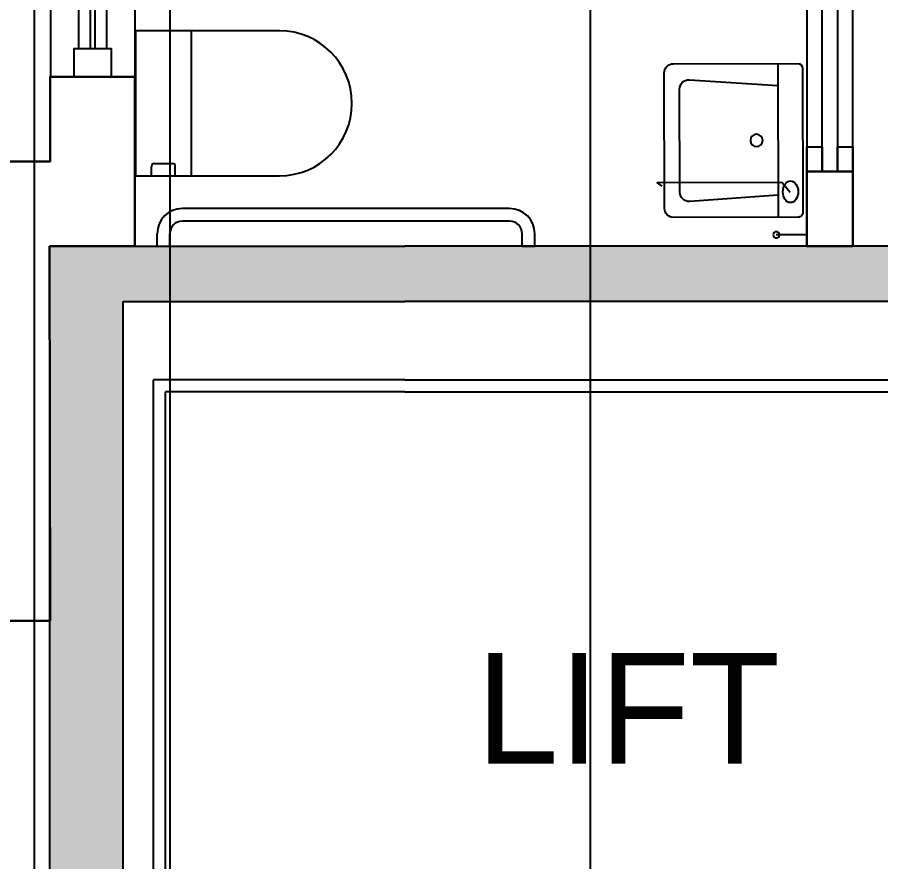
# Model space of a CAD drawing. Header units: millimetres. Extents: x 173236 to 801264, y -94969 to 615039.
# Drawn here: x 636050 to 638395, y 165536 to 167828 of the extents above; entities that cross this region are included whole.
import ezdxf

# ---------------------------------------------------------------- set-up
doc = ezdxf.new("R2010")
doc.units = ezdxf.units.MM
doc.header["$MEASUREMENT"] = 0
doc.header["$PDMODE"] = 2
doc.layers.add('00-Def-points', color=7, linetype='Continuous', plot=False)
for name, color, linetype in [('VOX-A-ANNO-DIMS', 160, 'Continuous'), ('VOX-A-ANNO-GRID-LINE', 254, 'Continuous'), ('VOX-A-ANNO-SECT-LINE', 201, 'Continuous'), ('VOX-A-ANNO-TEXT', 30, 'Continuous'), ('VOX-A-COLUMN-SECT', 210, 'Continuous'), ('VOX-A-ELEV-1-NEAR', 130, 'Continuous'), ('VOX-A-FLOOR-LINE', 253, 'Continuous'), ('VOX-A-FURN-LAYOUT', 93, 'Continuous'), ('VOX-A-STAIRS-STEPS', 140, 'Continuous'), ('VOX-A-WALL-PATT', 233, 'Continuous'), ('VOX-A-WINDOW', 2, 'Continuous'), ('VOX-A-WINDOW-SILL', 55, 'Continuous')]:
    doc.layers.add(name, color=color, linetype=linetype)
doc.layers.add('VOX-A-WALL-SECT', color=1, linetype='Continuous', lineweight=30)
doc.styles.add('1.5 mm Rotis Annotative', font='', dxfattribs={"height": 1.5})
doc.styles.add('3 mm Rotis Annotative', font='', dxfattribs={"height": 3})
doc.styles.get('1.5 mm Rotis Annotative').set_extended_font_data('Rotis Sans Serif')
doc.styles.get('3 mm Rotis Annotative').set_extended_font_data('Rotis Sans Serif')
doc.dimstyles.new('1.5 mm Rotis Annotative', dxfattribs={"dimtxt": 1.5, "dimasz": 1, "dimexe": 1.5, "dimexo": 0, "dimgap": 1, "dimtad": 1, "dimdec": 0, "dimrnd": 5, "dimzin": 0, "dimdsep": 46, "dimtxsty": '1.5 mm Rotis Annotative', "dimblk": 'ARCHTICK', "dimcen": 0.09, "dimdle": 1, "dimadec": 0, "dimazin": 0, "dimtfac": 1, "dimtdec": 0, "dimtofl": 0, "dimtmove": 1, "dimatfit": 3, "dimfxl": 2, "dimfxlon": 1, "dimtolj": 1, "dimtzin": 0, "dimarcsym": 0})

# ---------------------------------------------------------------- blocks, each defined once
blk = doc.blocks.new('dd')
at = {"layer": 'VOX-A-ANNO-GRID-LINE', "transparency": 33554610}
blk.add_line((704415.2, 167519.9), (704415.2, 143590.9), dxfattribs=at)
blk = doc.blocks.new('*U37')
at = {"layer": 'VOX-A-WINDOW'}
for p, q in [((3, 1.5), (20.622, 1.5)), ((3, 0.25), (20.622, 0.25)), ((3, -0.25), (20.622, -0.25)), ((3, -1.5), (20.622, -1.5))]:
    blk.add_line(p, q, dxfattribs=at)
for points in [[(3, 2), (3, -2), (0, -2), (0, 2)], [(23.622, 2), (23.622, -2), (20.622, -2), (20.622, 2)]]:
    blk.add_lwpolyline(points, close=True, dxfattribs=at)
at = {"layer": 'VOX-A-WINDOW-SILL'}
for p, q in [((0, 4.5), (23.622, 4.5)), ((0, -4.5), (23.622, -4.5))]:
    blk.add_line(p, q, dxfattribs=at)
blk = doc.blocks.new('lift-flat-2')
at = {"layer": 'VOX-A-WALL-PATT'}
h = blk.add_hatch(color=256, dxfattribs=at)
h.dxf.hatch_style = 1
h.paths.add_polyline_path([(-39888.7, 660781.1), (-40853.7, 660781.1), (-42953.7, 660781.1), (-42953.7, 660363.6), (-42803.7, 660363.6), (-42803.7, 660631.1), (-40853.7, 660631.1), (-40088.7, 660631.1), (-40088.7, 660246.1), (-40088.7, 658225.1), (-40853.7, 658225.1), (-42803.7, 658225.1), (-42803.7, 658205.1), (-42953.7, 658205.1), (-42953.7, 658075.1), (-40853.7, 658075.1), (-39888.7, 658075.1)])
at = {"layer": 'VOX-A-COLUMN-SECT', "ltscale": 3}
for p, q in [((-39888.7, 658075.1), (-39888.7, 660781.1)), ((-40088.7, 660631.1), (-40088.7, 658225.1)), ((-42803.7, 658225.1), (-40853.7, 658225.1)), ((-40088.7, 658225.1), (-40853.7, 658225.1)), ((-42953.7, 658075.1), (-40853.7, 658075.1)), ((-39888.7, 658075.1), (-40853.7, 658075.1))]:
    blk.add_line(p, q, dxfattribs=at)
at = {"layer": 'VOX-A-FURN-LAYOUT', "ltscale": 3}
for p, q in [((-40171.2, 660208.6), (-40171.2, 658437.6)), ((-40203.7, 660176.1), (-40203.7, 658470.1)), ((-40853.7, 658470.1), (-42603.7, 658470.1)), ((-40853.7, 658470.1), (-40203.7, 658470.1)), ((-40853.7, 658437.6), (-42520.2, 658437.6)), ((-40853.7, 658437.6), (-40171.2, 658437.6))]:
    blk.add_line(p, q, dxfattribs=at)
blk = doc.blocks.new('WC SLIDING DOOR')
at = {"layer": 'VOX-A-FURN-LAYOUT'}
for points in [[(625726.7, 65711.7), (626626.7, 65711.7), (626626.7, 65753.4), (625726.7, 65753.4)], [(626626.7, 65670), (627526.7, 65670), (627526.7, 65711.7), (626626.7, 65711.7)], [(625726.7, 65628.4), (626626.7, 65628.4), (626626.7, 65670), (625726.7, 65670)]]:
    blk.add_lwpolyline(points, dxfattribs=at)
for points in [[(625726.7, 65753.4), (625793.3, 65753.4), (625793.3, 65711.7), (625726.7, 65711.7)], [(626560, 65753.4), (626626.7, 65753.4), (626626.7, 65711.7), (626560, 65711.7)], [(626626.7, 65711.7), (626693.3, 65711.7), (626693.3, 65670), (626626.7, 65670)], [(627460, 65711.7), (627526.7, 65711.7), (627526.7, 65670), (627460, 65670)], [(625726.7, 65670), (625793.3, 65670), (625793.3, 65628.4), (625726.7, 65628.4)], [(626560, 65670), (626626.7, 65670), (626626.7, 65628.4), (626560, 65628.4)]]:
    blk.add_lwpolyline(points, close=True, dxfattribs=at)
blk = doc.blocks.new('FF PLAN')
at = {"layer": 'VOX-A-FLOOR-LINE'}
blk.add_lwpolyline([(750911.3, 144409), (750911.3, 152564.7), (758789.5, 152564.7), (758789.5, 152239.7)], dxfattribs=at)
at = {"layer": 'VOX-A-WALL-SECT'}
blk.add_lwpolyline([(750952.5, 147560), (750953.8, 146543.2), (750811.3, 146543.2), (750811.3, 147790.1), (750953.8, 147790.1), (750953.8, 148020.1), (751183.8, 148020.1), (751183.8, 147560), (750952.5, 147560)], dxfattribs=at)
blk.add_lwpolyline([(753134.1, 147560), (753009.1, 147560), (753008.8, 147763.2), (753133.8, 147763.2)], close=True, dxfattribs=at)
at = {"layer": '00-Def-points', "rotation": 90}
blk.add_blockref('WC SLIDING DOOR', (818762.2, -477963.4), dxfattribs=at)
at = {"layer": 'VOX-A-ANNO-DIMS', "xscale": -25.4, "yscale": 25.4, "zscale": 25.4, "rotation": 90.00394618713538}
blk.add_blockref('*U37', (751069.5, 148620.1), dxfattribs=at)
at = {"layer": 'VOX-A-STAIRS-STEPS', "rotation": 179.9999907301218}
blk.add_blockref('lift-flat-2', (711063.9, 805635.1), dxfattribs=at)
blk = doc.blocks.new('WALL HUNG')
at = {"layer": 'VOX-A-FURN-LAYOUT'}
for p, q in [((323243.3, 101201.1), (322853, 101201.1)), ((322853, 100807.7), (322853, 101201.1)), ((323004.3, 100807.7), (323004.3, 101199.9)), ((322903.5, 100841.2), (322952.5, 100841.2)), ((322895.7, 100807.7), (322895.7, 100833.3)), ((322960.4, 100807.7), (322960.4, 100833.3)), ((322853, 100807.7), (323243.3, 100807.7))]:
    blk.add_line(p, q, dxfattribs=at)
for centre, radius, start, end in [((323243.3, 101004.4), 196.7, 270, 90), ((322903.5, 100833.3), 7.87, 90, 180), ((322952.5, 100833.3), 7.87, 0, 90)]:
    blk.add_arc(centre, radius, start, end, dxfattribs=at)
blk = doc.blocks.new('WB2')
at = {"layer": 'VOX-A-FURN-LAYOUT', "lineweight": -3}
for points in [[(7009.42, 1042.42), (7009.42, 1038.43)], [(7014.92, 1040.26), (7016.23, 1039.17), (7016.2, 1022.97), (7015.74, 1023.58)], [(7031.63, 1038.65), (7011.72, 1038.68)]]:
    blk.add_lwpolyline(points, dxfattribs=at)
for points in [[(7030.43, 1023.92, 0.414197), (7031.62, 1025.11), (7031.65, 1041.25, 0.414189), (7031.04, 1041.83), (7012.33, 1041.88, 0.41425), (7011.73, 1041.27), (7011.7, 1025.14, 0.414207), (7012.89, 1023.94), (7030.43, 1023.92)], [(7014.57, 1038.69), (7013.77, 1027.21, 0.433841), (7014.96, 1025.93), (7028.34, 1025.91, 0.433837), (7029.54, 1027.17), (7028.8, 1038.65)]]:
    blk.add_lwpolyline(points, format="xyb", dxfattribs=at)
for centre, radius in [((7009.43, 1038.44), 0.402), ((7021.68, 1035.89), 0.795)]:
    blk.add_circle(centre, radius, dxfattribs=at)
for points in [[(7015.02, 1041.28), (7014.24, 1041.28), (7013.61, 1040.84), (7013.61, 1040.29)], [(7016.42, 1040.29), (7016.42, 1040.83), (7015.79, 1041.28), (7015.02, 1041.28)], [(7013.61, 1040.29), (7013.61, 1039.74), (7014.24, 1039.3), (7015.01, 1039.3)], [(7015.01, 1039.3), (7015.79, 1039.3), (7016.41, 1039.74), (7016.42, 1040.29)]]:
    blk.add_open_spline(points, degree=3, dxfattribs=at)
blk = doc.blocks.new('Handrail-Disables-1200')
for p, q in [((1120, 120), (80, 120)), ((1120, 80), (80, 80)), ((0, 0), (0, 40)), ((40, 0), (40, 40)), ((1160, 0), (1160, 40)), ((1200, 0), (1200, 40))]:
    blk.add_line(p, q)
at = {"ltscale": 12}
for p, q in [((0, 0), (40, 0)), ((1160, 0), (1200, 0))]:
    blk.add_line(p, q, dxfattribs=at)
for centre, start, end in [((80, 40), 90.0002, 180), ((1120, 40), 0, 89.9998)]:
    blk.add_arc(centre, 80, start, end, dxfattribs=at)
for centre, start, end in [((80, 40), 90, 180), ((1120, 40), 0, 90)]:
    blk.add_arc(centre, 40, start, end)
blk = doc.blocks.new('1ST FLOOR FURNITURE')
at = {"xscale": -20.93287644962168, "yscale": 20.93287644962168, "zscale": 20.93287644962168, "rotation": 270.025962004343}
blk.add_blockref('WB2', (617292.2, 20375.3), dxfattribs=at)
at = {"layer": 'VOX-A-FURN-LAYOUT', "xscale": 0.8543689447569025, "yscale": 0.8543689447569025, "zscale": 0.8543689447569025}
blk.add_blockref('Handrail-Disables-1200', (637282.2, 167081.6), dxfattribs=at)
at = {"layer": 'VOX-A-WINDOW-SILL'}
blk.add_blockref('WALL HUNG', (314371, 66465.3), dxfattribs=at)
blk = doc.blocks.new('_ArchTick')
at = {"color": 0, "linetype": 'ByBlock', "const_width": 0.15}
blk.add_lwpolyline([(-0.5, -0.5), (0.5, 0.5)], dxfattribs=at)
blk = doc.blocks.new('*D446')
at = {"layer": 'Defpoints', "color": 0, "transparency": 16777216}
for p in [(634474.4, 167666.7), (636140.6, 167666.7), (635996.6, 167436.7)]:
    blk.add_point(p, dxfattribs=at)
at = {"layer": 'VOX-A-ANNO-DIMS', "color": 0, "lineweight": -2, "transparency": 16777216}
for p, q in [((634474.4, 167336.7), (634474.4, 167766.7)), ((634674.4, 167666.7), (634324.4, 167666.7)), ((634474.4, 167551.7), (633874.5, 167229.7)), ((634674.4, 167436.7), (634324.4, 167436.7)), ((633874.5, 167229.7), (633874.5, 166723))]:
    blk.add_line(p, q, dxfattribs=at)
at = {"layer": 'VOX-A-ANNO-DIMS', "color": 0, "lineweight": -2, "transparency": 16777216, "xscale": 100, "yscale": 100, "zscale": 100}
for p, rotation in [((634474.4, 167666.7), 90.00050848932989), ((634474.4, 167436.7), 270.0005084893299)]:
    blk.add_blockref('_ArchTick', p, dxfattribs=dict(at, rotation=rotation))
at = {"layer": 'VOX-A-ANNO-DIMS', "color": 0, "transparency": 16777216, "insert": (634050.7, 166976.3), "char_height": 150, "attachment_point": 5, "rotation": 270.0005, "style": '1.5 mm Rotis Annotative'}
blk.add_mtext('\\A1;230', dxfattribs=at)
blk = doc.blocks.new('*D447')
at = {"layer": 'Defpoints', "color": 0, "transparency": 16777216}
for p in [(634474.4, 168266.7), (636140.5, 168266.7), (636140.6, 167666.7)]:
    blk.add_point(p, dxfattribs=at)
at = {"layer": 'VOX-A-ANNO-DIMS', "color": 0, "lineweight": -2, "transparency": 16777216}
for p, q in [((634474.4, 167566.7), (634474.4, 168366.7)), ((634674.4, 168266.7), (634324.4, 168266.7)), ((634674.4, 167666.7), (634324.4, 167666.7))]:
    blk.add_line(p, q, dxfattribs=at)
at = {"layer": 'VOX-A-ANNO-DIMS', "color": 0, "lineweight": -2, "transparency": 16777216, "xscale": 100, "yscale": 100, "zscale": 100}
for p, rotation in [((634474.4, 168266.7), 90.00050848932989), ((634474.4, 167666.7), 270.0005084893299)]:
    blk.add_blockref('_ArchTick', p, dxfattribs=dict(at, rotation=rotation))
at = {"layer": 'VOX-A-ANNO-DIMS', "color": 0, "transparency": 16777216, "insert": (634650.6, 167966.7), "char_height": 150, "attachment_point": 5, "rotation": 270.0005, "style": '1.5 mm Rotis Annotative'}
blk.add_mtext('\\A1;600', dxfattribs=at)
blk = doc.blocks.new('DIM')
at = {"layer": 'VOX-A-ANNO-DIMS'}
dim = blk.add_linear_dim(base=(634474.4, 168266.7), p1=(636140.6, 167666.7), p2=(636140.5, 168266.7), angle=270.0005, dimstyle='1.5 mm Rotis Annotative', dxfattribs=at)
dim.commit()
dim.dimension.update_dxf_attribs({"geometry": '*D447', "text_midpoint": (634650.6, 167966.7)})
dim = blk.add_linear_dim(base=(634474.4, 167666.7), p1=(635996.6, 167436.7), p2=(636140.6, 167666.7), angle=270.0005, dimstyle='1.5 mm Rotis Annotative', dxfattribs=at)
dim.commit()
dim.dimension.update_dxf_attribs({"geometry": '*D446', "text_midpoint": (633874.5, 167129.7), "dimtype": 128})

msp = doc.modelspace()

# ---------------------------------------------------------------- block references
at = {"layer": 'VOX-A-ANNO-GRID-LINE'}
msp.add_blockref('dd', (-67950.9, 11790), dxfattribs=at)

# ---------------------------------------------------------------- next in the draw order: block references
at = {"layer": '00-Def-points'}
msp.add_blockref('FF PLAN', (-114814.7, 19646.7), dxfattribs=at)

# ---------------------------------------------------------------- next in the draw order: linework, layer by layer
at = {"layer": 'VOX-A-ANNO-SECT-LINE'}
msp.add_line((637606.8, 153321.5), (637606.8, 179530.1), dxfattribs=at)

# ---------------------------------------------------------------- next in the draw order: block references
msp.add_blockref('DIM', (0, 0))
at = {"layer": 'VOX-A-ELEV-1-NEAR'}
msp.add_blockref('1ST FLOOR FURNITURE', (-852.1, 125.1), dxfattribs=at)

# ---------------------------------------------------------------- next in the draw order: texts
at = {"layer": 'VOX-A-ANNO-TEXT', "insert": (637296.8, 166102.5), "char_height": 300, "attachment_point": 1, "style": '3 mm Rotis Annotative'}
msp.add_mtext_dynamic_manual_height_columns('LIFT', width=13077.025, gutter_width=1564, heights=[0], dxfattribs=at)

doc.saveas('drawing.dxf')
